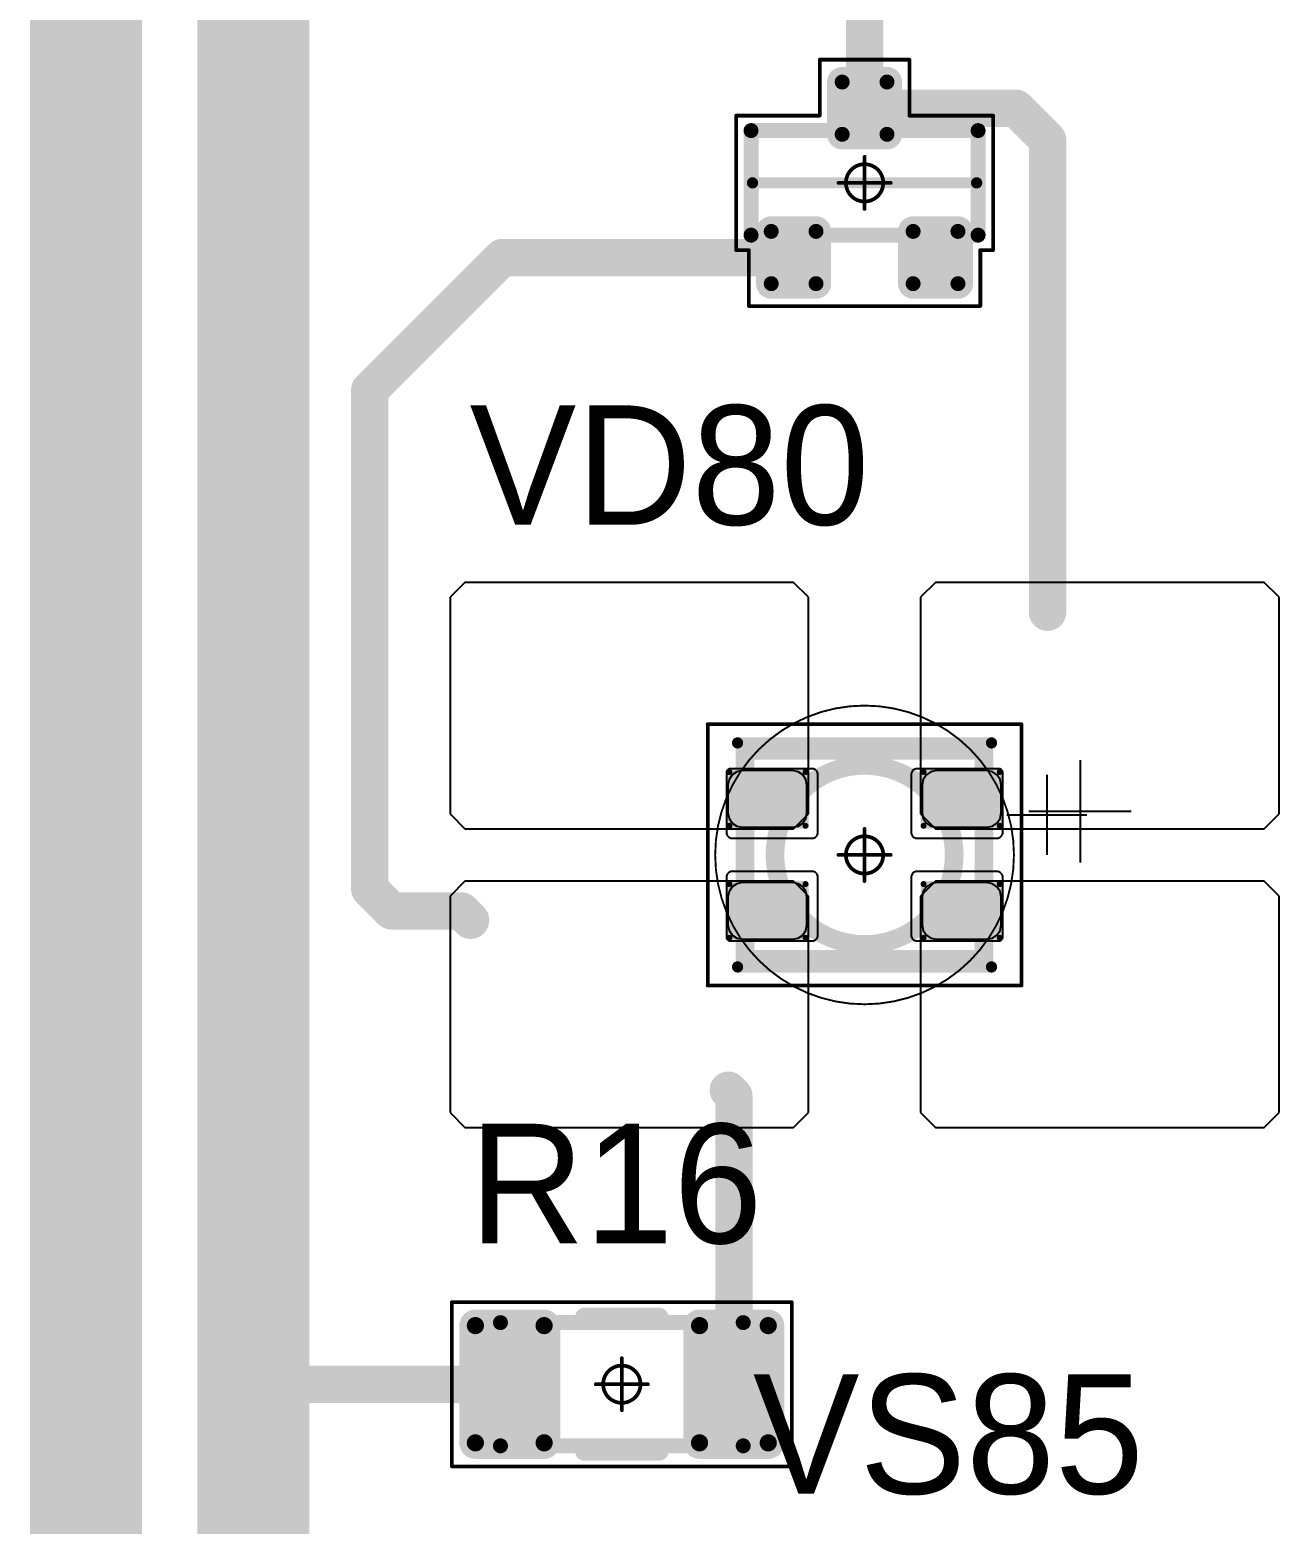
# Model space of a CAD drawing. Header units: millimetres. Extents: x 0 to 400, y 0 to 514.
# Drawn here: x 248.83 to 265.55, y 323.54 to 343.55 of the extents above; entities that cross this region are included whole.
import ezdxf

# ---------------------------------------------------------------- set-up
doc = ezdxf.new("R2010")
doc.units = ezdxf.units.MM
for name, color, linetype in [('Mechanical13', 56, 'Continuous'), ('Mechanical15', 56, 'Continuous'), ('Mechanical2', 216, 'Continuous'), ('TopLayer', 1, 'Continuous'), ('TopOverlay', 2, 'Continuous'), ('TopPaste', 8, 'Continuous'), ('TopSolder', 216, 'Continuous')]:
    doc.layers.add(name, color=color, linetype=linetype)

# ---------------------------------------------------------------- blocks, each defined once
blk = doc.blocks.new('SOT23_102')
at = {"layer": 'Mechanical13', "const_width": 0.2}
for points in [[(-0.7, 1.52), (0.7, 1.52)], [(-0.7, 1.52), (-0.7, -1.52)], [(0.7, 1.52), (0.7, -1.52)], [(-0.7, -1.52), (0.7, -1.52)]]:
    blk.add_lwpolyline(points, dxfattribs=at)
at = {"layer": 'Mechanical13', "const_width": 0.1}
for points in [[(-0.75, 1.52, 1), (-0.65, 1.52, 1)], [(-0.75, 1.52, 1), (-0.65, 1.52, 1)], [(0.65, 1.52, 1), (0.75, 1.52, 1)], [(0.65, 1.52, 1), (0.75, 1.52, 1)], [(-0.75, -1.52, 1), (-0.65, -1.52, 1)], [(-0.75, -1.52, 1), (-0.65, -1.52, 1)], [(0.65, -1.52, 1), (0.75, -1.52, 1)], [(0.65, -1.52, 1), (0.75, -1.52, 1)]]:
    blk.add_lwpolyline(points, format="xyb", close=True, dxfattribs=at)
at = {"layer": 'Mechanical15', "const_width": 0.05}
for points in [[(-0.9, 1.72), (-0.9, 1.55)], [(-0.9, 1.72), (0.9, 1.72)], [(0.9, 1.72), (0.9, 0.6)], [(-1.65, 1.55), (-1.65, -1.55)], [(-1.65, 1.55), (-0.9, 1.55)], [(0.9, 0.6), (1.65, 0.6)], [(1.65, 0.6), (1.65, -0.6)], [(0, 0.35), (0, -0.35)], [(-0.35, 0), (0.35, 0)], [(0.9, -0.6), (1.65, -0.6)], [(0.9, -0.6), (0.9, -1.72)], [(-1.65, -1.55), (-0.9, -1.55)], [(-0.9, -1.55), (-0.9, -1.72)], [(-0.9, -1.72), (0.9, -1.72)]]:
    blk.add_lwpolyline(points, dxfattribs=at)
at = {"layer": 'Mechanical15'}
for points, const_width in [([(-0.913, 1.72, 1), (-0.888, 1.72, 1)], 0.025), ([(-0.913, 1.72, 1), (-0.888, 1.72, 1)], 0.025), ([(0.888, 1.72, 1), (0.913, 1.72, 1)], 0.025), ([(0.888, 1.72, 1), (0.913, 1.72, 1)], 0.025), ([(-1.662, 1.55, 1), (-1.637, 1.55, 1)], 0.025), ([(-1.662, 1.55, 1), (-1.637, 1.55, 1)], 0.025), ([(-0.913, 1.55, 1), (-0.888, 1.55, 1)], 0.025), ([(-0.913, 1.55, 1), (-0.888, 1.55, 1)], 0.025), ([(0.888, 0.6, 1), (0.913, 0.6, 1)], 0.025), ([(0.888, 0.6, 1), (0.913, 0.6, 1)], 0.025), ([(1.637, 0.6, 1), (1.662, 0.6, 1)], 0.025), ([(1.637, 0.6, 1), (1.662, 0.6, 1)], 0.025), ([(0.25, 0, 1), (-0.25, 0, 1)], 0.05), ([(-0.012, 0.35, 1), (0.012, 0.35, 1)], 0.025), ([(-0.362, 0, 1), (-0.337, 0, 1)], 0.025), ([(-0.262, 0, 1), (-0.238, 0, 1)], 0.025), ([(0.238, 0, 1), (0.262, 0, 1)], 0.025), ([(0.337, 0, 1), (0.362, 0, 1)], 0.025), ([(-0.012, -0.35, 1), (0.012, -0.35, 1)], 0.025), ([(0.888, -0.6, 1), (0.913, -0.6, 1)], 0.025), ([(0.888, -0.6, 1), (0.913, -0.6, 1)], 0.025), ([(1.637, -0.6, 1), (1.662, -0.6, 1)], 0.025), ([(1.637, -0.6, 1), (1.662, -0.6, 1)], 0.025), ([(-1.662, -1.55, 1), (-1.637, -1.55, 1)], 0.025), ([(-1.662, -1.55, 1), (-1.637, -1.55, 1)], 0.025), ([(-0.913, -1.55, 1), (-0.888, -1.55, 1)], 0.025), ([(-0.913, -1.55, 1), (-0.888, -1.55, 1)], 0.025), ([(-0.913, -1.72, 1), (-0.888, -1.72, 1)], 0.025), ([(-0.913, -1.72, 1), (-0.888, -1.72, 1)], 0.025), ([(0.888, -1.72, 1), (0.913, -1.72, 1)], 0.025), ([(0.888, -1.72, 1), (0.913, -1.72, 1)], 0.025)]:
    blk.add_lwpolyline(points, format="xyb", close=True, dxfattribs=dict(at, const_width=const_width))
at = {"layer": 'TopLayer', "const_width": 0.1}
for points in [[(-1.4, 1.25, 1), (-1.3, 1.25, 1)], [(-0.7, 1.25, 1), (-0.6, 1.25, 1)], [(-1.4, 0.65, 1), (-1.3, 0.65, 1)], [(-0.7, 0.65, 1), (-0.6, 0.65, 1)], [(0.6, 0.3, 1), (0.7, 0.3, 1)], [(1.3, 0.3, 1), (1.4, 0.3, 1)], [(0.6, -0.3, 1), (0.7, -0.3, 1)], [(1.3, -0.3, 1), (1.4, -0.3, 1)], [(-1.4, -0.65, 1), (-1.3, -0.65, 1)], [(-0.7, -0.65, 1), (-0.6, -0.65, 1)], [(-1.4, -1.25, 1), (-1.3, -1.25, 1)], [(-0.7, -1.25, 1), (-0.6, -1.25, 1)]]:
    blk.add_lwpolyline(points, format="xyb", close=True, dxfattribs=at)
at = {"layer": 'TopLayer'}
for points in [[(-1.45, 1.25), (-1.45, 0.65), (-0.55, 1.25), (-0.55, 0.65)], [(-1.35, 1.35), (-1.35, 0.55), (-0.65, 1.35), (-0.65, 0.55)], [(0.55, 0.3), (0.55, -0.3), (1.45, 0.3), (1.45, -0.3)], [(0.65, 0.4), (0.65, -0.4), (1.35, 0.4), (1.35, -0.4)], [(-1.35, -0.55), (-1.35, -1.35), (-0.65, -0.55), (-0.65, -1.35)], [(-1.45, -0.65), (-1.45, -1.25), (-0.55, -0.65), (-0.55, -1.25)]]:
    blk.add_solid(points, dxfattribs=at)
at = {"layer": 'TopOverlay', "const_width": 0.15}
blk.add_lwpolyline([(0, 1.5), (0, -1.5)], dxfattribs=at)
at = {"layer": 'TopOverlay', "const_width": 0.075}
for points in [[(-0.038, 1.5, 1), (0.038, 1.5, 1)], [(-0.038, -1.5, 1), (0.038, -1.5, 1)]]:
    blk.add_lwpolyline(points, format="xyb", close=True, dxfattribs=at)
at = {"layer": 'TopPaste', "const_width": 0.075}
for points in [[(-1.387, 1.25, 1), (-1.313, 1.25, 1)], [(-0.687, 1.25, 1), (-0.613, 1.25, 1)], [(-1.387, 0.65, 1), (-1.313, 0.65, 1)], [(-0.687, 0.65, 1), (-0.613, 0.65, 1)], [(0.613, 0.3, 1), (0.687, 0.3, 1)], [(1.313, 0.3, 1), (1.387, 0.3, 1)], [(0.613, -0.3, 1), (0.687, -0.3, 1)], [(1.313, -0.3, 1), (1.387, -0.3, 1)], [(-1.387, -0.65, 1), (-1.313, -0.65, 1)], [(-0.687, -0.65, 1), (-0.613, -0.65, 1)], [(-1.387, -1.25, 1), (-1.313, -1.25, 1)], [(-0.687, -1.25, 1), (-0.613, -1.25, 1)]]:
    blk.add_lwpolyline(points, format="xyb", close=True, dxfattribs=at)
at = {"layer": 'TopPaste'}
for points in [[(-1.425, 1.25), (-1.425, 0.65), (-0.575, 1.25), (-0.575, 0.65)], [(-1.35, 1.325), (-1.35, 0.575), (-0.65, 1.325), (-0.65, 0.575)], [(0.575, 0.3), (0.575, -0.3), (1.425, 0.3), (1.425, -0.3)], [(0.65, 0.375), (0.65, -0.375), (1.35, 0.375), (1.35, -0.375)], [(-1.35, -0.575), (-1.35, -1.325), (-0.65, -0.575), (-0.65, -1.325)], [(-1.425, -0.65), (-1.425, -1.25), (-0.575, -0.65), (-0.575, -1.25)]]:
    blk.add_solid(points, dxfattribs=at)
at = {"layer": 'TopSolder', "const_width": 0.202}
for points in [[(-1.451, 1.25, 1), (-1.249, 1.25, 1)], [(-0.751, 1.25, 1), (-0.549, 1.25, 1)], [(-1.451, 0.65, 1), (-1.249, 0.65, 1)], [(-0.751, 0.65, 1), (-0.549, 0.65, 1)], [(0.549, 0.3, 1), (0.751, 0.3, 1)], [(1.249, 0.3, 1), (1.451, 0.3, 1)], [(0.549, -0.3, 1), (0.751, -0.3, 1)], [(1.249, -0.3, 1), (1.451, -0.3, 1)], [(-1.451, -0.65, 1), (-1.249, -0.65, 1)], [(-0.751, -0.65, 1), (-0.549, -0.65, 1)], [(-1.451, -1.25, 1), (-1.249, -1.25, 1)], [(-0.751, -1.25, 1), (-0.549, -1.25, 1)]]:
    blk.add_lwpolyline(points, format="xyb", close=True, dxfattribs=at)
at = {"layer": 'TopSolder'}
for points in [[(-1.35, 1.452), (-1.35, 0.448), (-0.65, 1.452), (-0.65, 0.448)], [(-1.552, 1.25), (-1.552, 0.65), (-0.448, 1.25), (-0.448, 0.65)], [(0.65, 0.502), (0.65, -0.502), (1.35, 0.502), (1.35, -0.502)], [(0.448, 0.3), (0.448, -0.3), (1.552, 0.3), (1.552, -0.3)], [(-1.35, -0.448), (-1.35, -1.452), (-0.65, -0.448), (-0.65, -1.452)], [(-1.552, -0.65), (-1.552, -1.25), (-0.448, -0.65), (-0.448, -1.25)]]:
    blk.add_solid(points, dxfattribs=at)
blk = doc.blocks.new('E65F_275')
at = {"layer": 'Mechanical13'}
for p, q in [((2.441, 1.071), (2.441, 0)), ((1.905, 0.536), (2.976, 0.536))]:
    blk.add_line(p, q, dxfattribs=at)
at = {"layer": 'Mechanical13', "const_width": 0.25}
for points in [[(-1.6, -1.4), (-1.6, 1.4)], [(-1.6, 1.4), (1.6, 1.4)], [(1.6, -1.4), (1.6, 1.4)], [(-1.6, -1.4), (1.6, -1.4)]]:
    blk.add_lwpolyline(points, dxfattribs=at)
at = {"layer": 'Mechanical13'}
for points, const_width in [([(-1.663, 1.4, 1), (-1.538, 1.4, 1)], 0.125), ([(-1.663, 1.4, 1), (-1.538, 1.4, 1)], 0.125), ([(1.537, 1.4, 1), (1.662, 1.4, 1)], 0.125), ([(1.537, 1.4, 1), (1.662, 1.4, 1)], 0.125), ([(1.2, 0, 1), (-1.2, 0, 1)], 0.25), ([(-1.263, 0, 1), (-1.138, 0, 1)], 0.125), ([(1.137, 0, 1), (1.262, 0, 1)], 0.125), ([(-1.663, -1.4, 1), (-1.538, -1.4, 1)], 0.125), ([(-1.663, -1.4, 1), (-1.538, -1.4, 1)], 0.125), ([(1.537, -1.4, 1), (1.662, -1.4, 1)], 0.125), ([(1.537, -1.4, 1), (1.662, -1.4, 1)], 0.125)]:
    blk.add_lwpolyline(points, format="xyb", close=True, dxfattribs=dict(at, const_width=const_width))
at = {"layer": 'Mechanical15', "const_width": 0.05}
for points in [[(-2.1, 1.75), (2.1, 1.75)], [(-2.1, -1.75), (-2.1, 1.75)], [(2.1, -1.75), (2.1, 1.75)], [(0, -0.35), (0, 0.35)], [(0, -0.35), (0, 0.35)], [(-0.35, 0), (0.35, 0)], [(-0.35, 0), (0.35, 0)], [(-2.1, -1.75), (2.1, -1.75)]]:
    blk.add_lwpolyline(points, dxfattribs=at)
at = {"layer": 'Mechanical15'}
for points, const_width in [([(-2.113, 1.75, 1), (-2.088, 1.75, 1)], 0.025), ([(-2.113, 1.75, 1), (-2.088, 1.75, 1)], 0.025), ([(2.087, 1.75, 1), (2.112, 1.75, 1)], 0.025), ([(2.087, 1.75, 1), (2.112, 1.75, 1)], 0.025), ([(0.25, 0, 1), (-0.25, 0, 1)], 0.05), ([(0.25, 0, 1), (-0.25, 0, 1)], 0.05), ([(-0.013, 0.35, 1), (0.012, 0.35, 1)], 0.025), ([(-0.013, 0.35, 1), (0.012, 0.35, 1)], 0.025), ([(-0.363, 0, 1), (-0.338, 0, 1)], 0.025), ([(-0.363, 0, 1), (-0.338, 0, 1)], 0.025), ([(-0.263, 0, 1), (-0.238, 0, 1)], 0.025), ([(-0.263, 0, 1), (-0.238, 0, 1)], 0.025), ([(0.237, 0, 1), (0.262, 0, 1)], 0.025), ([(0.237, 0, 1), (0.262, 0, 1)], 0.025), ([(0.337, 0, 1), (0.362, 0, 1)], 0.025), ([(0.337, 0, 1), (0.362, 0, 1)], 0.025), ([(-0.013, -0.35, 1), (0.012, -0.35, 1)], 0.025), ([(-0.013, -0.35, 1), (0.012, -0.35, 1)], 0.025), ([(-2.113, -1.75, 1), (-2.088, -1.75, 1)], 0.025), ([(-2.113, -1.75, 1), (-2.088, -1.75, 1)], 0.025), ([(2.087, -1.75, 1), (2.112, -1.75, 1)], 0.025), ([(2.087, -1.75, 1), (2.112, -1.75, 1)], 0.025)]:
    blk.add_lwpolyline(points, format="xyb", close=True, dxfattribs=dict(at, const_width=const_width))
at = {"layer": 'TopLayer'}
for p, q in [((-5.35, 3.65), (-5.55, 3.45)), ((-0.95, 3.65), (-5.35, 3.65)), ((-5.35, 3.65), (-5.35, 3.65)), ((-0.75, 3.45), (-0.95, 3.65)), ((0.95, 3.65), (0.75, 3.45)), ((5.35, 3.65), (0.95, 3.65)), ((0.95, 3.65), (0.95, 3.65)), ((5.55, 3.45), (5.35, 3.65)), ((-5.55, 3.45), (-5.55, 3.45)), ((-5.55, 3.45), (-5.55, 0.55)), ((-0.75, 0.55), (-0.75, 3.45)), ((0.75, 3.45), (0.75, 3.45)), ((0.75, 3.45), (0.75, 0.55)), ((5.55, 0.55), (5.55, 3.45)), ((-5.55, 0.55), (-5.35, 0.35)), ((-0.95, 0.35), (-0.75, 0.55)), ((0.75, 0.55), (0.95, 0.35)), ((5.35, 0.35), (5.55, 0.55)), ((-5.35, 0.35), (-0.95, 0.35)), ((0.95, 0.35), (5.35, 0.35)), ((-5.35, -0.35), (-5.55, -0.55)), ((-0.95, -0.35), (-5.35, -0.35)), ((-5.35, -0.35), (-5.35, -0.35)), ((-0.75, -0.55), (-0.95, -0.35)), ((0.95, -0.35), (0.75, -0.55)), ((5.35, -0.35), (0.95, -0.35)), ((0.95, -0.35), (0.95, -0.35)), ((5.55, -0.55), (5.35, -0.35)), ((-5.55, -0.55), (-5.55, -0.55)), ((-5.55, -0.55), (-5.55, -3.45)), ((-0.75, -3.45), (-0.75, -0.55)), ((0.75, -0.55), (0.75, -0.55)), ((0.75, -0.55), (0.75, -3.45)), ((5.55, -3.45), (5.55, -0.55)), ((-5.55, -3.45), (-5.35, -3.65)), ((-0.95, -3.65), (-0.75, -3.45)), ((0.75, -3.45), (0.95, -3.65)), ((5.35, -3.65), (5.55, -3.45)), ((-5.35, -3.65), (-0.95, -3.65)), ((0.95, -3.65), (5.35, -3.65))]:
    blk.add_line(p, q, dxfattribs=at)
at = {"layer": 'TopLayer', "const_width": 0.04}
for points in [[(-1.83, 1.11, 1), (-1.79, 1.11, 1)], [(-0.81, 1.11, 1), (-0.77, 1.11, 1)], [(0.77, 1.11, 1), (0.81, 1.11, 1)], [(1.79, 1.11, 1), (1.83, 1.11, 1)], [(-1.83, 0.39, 1), (-1.79, 0.39, 1)], [(-0.81, 0.39, 1), (-0.77, 0.39, 1)], [(0.77, 0.39, 1), (0.81, 0.39, 1)], [(1.79, 0.39, 1), (1.83, 0.39, 1)], [(-1.83, -0.39, 1), (-1.79, -0.39, 1)], [(-0.81, -0.39, 1), (-0.77, -0.39, 1)], [(0.77, -0.39, 1), (0.81, -0.39, 1)], [(1.79, -0.39, 1), (1.83, -0.39, 1)], [(-1.83, -1.11, 1), (-1.79, -1.11, 1)], [(-0.81, -1.11, 1), (-0.77, -1.11, 1)], [(0.77, -1.11, 1), (0.81, -1.11, 1)], [(1.79, -1.11, 1), (1.83, -1.11, 1)]]:
    blk.add_lwpolyline(points, format="xyb", close=True, dxfattribs=at)
at = {"layer": 'TopLayer'}
for points in [[(-1.85, 1.11), (-1.85, 0.39), (-0.75, 1.11), (-0.75, 0.39)], [(-1.81, 1.15), (-1.81, 0.35), (-0.79, 1.15), (-0.79, 0.35)], [(0.75, 1.11), (0.75, 0.39), (1.85, 1.11), (1.85, 0.39)], [(0.79, 1.15), (0.79, 0.35), (1.81, 1.15), (1.81, 0.35)], [(-1.85, -0.39), (-1.85, -1.11), (-0.75, -0.39), (-0.75, -1.11)], [(-1.81, -0.35), (-1.81, -1.15), (-0.79, -0.35), (-0.79, -1.15)], [(0.75, -0.39), (0.75, -1.11), (1.85, -0.39), (1.85, -1.11)], [(0.79, -0.35), (0.79, -1.15), (1.81, -0.35), (1.81, -1.15)]]:
    blk.add_solid(points, dxfattribs=at)
at = {"layer": 'TopOverlay'}
for p, q in [((2.886, 1.271), (2.886, -0.1)), ((2.2, 0.586), (3.571, 0.586))]:
    blk.add_line(p, q, dxfattribs=at)
at = {"layer": 'TopOverlay', "const_width": 0.15}
for points in [[(-1.7, 1.5), (1.7, 1.5)], [(-1.7, -1.5), (1.7, -1.5)]]:
    blk.add_lwpolyline(points, dxfattribs=at)
at = {"layer": 'TopOverlay', "const_width": 0.075}
for points in [[(-1.738, 1.5, 1), (-1.663, 1.5, 1)], [(1.662, 1.5, 1), (1.737, 1.5, 1)], [(-1.738, -1.5, 1), (-1.663, -1.5, 1)], [(1.662, -1.5, 1), (1.737, -1.5, 1)]]:
    blk.add_lwpolyline(points, format="xyb", close=True, dxfattribs=at)
at = {"layer": 'TopPaste'}
for p, q in [((-1.814, 1.011), (-1.829, 0.938)), ((-1.773, 1.073), (-1.814, 1.011)), ((-1.711, 1.114), (-1.773, 1.073)), ((-1.638, 1.129), (-1.711, 1.114)), ((-0.963, 1.129), (-1.638, 1.129)), ((-0.889, 1.114), (-0.963, 1.129)), ((-0.827, 1.073), (-0.889, 1.114)), ((-0.786, 1.011), (-0.827, 1.073)), ((-0.771, 0.938), (-0.786, 1.011)), ((0.786, 1.011), (0.771, 0.938)), ((0.827, 1.073), (0.786, 1.011)), ((0.889, 1.114), (0.827, 1.073)), ((0.962, 1.129), (0.889, 1.114)), ((1.637, 1.129), (0.962, 1.129)), ((1.711, 1.114), (1.637, 1.129)), ((1.773, 1.073), (1.711, 1.114)), ((1.814, 1.011), (1.773, 1.073)), ((1.829, 0.938), (1.814, 1.011)), ((-1.829, 0.938), (-1.829, 0.563)), ((-0.771, 0.563), (-0.771, 0.938)), ((0.771, 0.938), (0.771, 0.563)), ((1.829, 0.563), (1.829, 0.938)), ((-1.829, 0.563), (-1.814, 0.489)), ((-1.814, 0.489), (-1.773, 0.427)), ((-1.773, 0.427), (-1.711, 0.386)), ((-0.889, 0.386), (-0.827, 0.427)), ((-0.827, 0.427), (-0.786, 0.489)), ((-0.786, 0.489), (-0.771, 0.563)), ((0.771, 0.563), (0.786, 0.489)), ((0.786, 0.489), (0.827, 0.427)), ((0.827, 0.427), (0.889, 0.386)), ((1.711, 0.386), (1.773, 0.427)), ((1.773, 0.427), (1.814, 0.489)), ((1.814, 0.489), (1.829, 0.563)), ((-1.711, 0.386), (-1.638, 0.371)), ((-1.638, 0.371), (-0.963, 0.371)), ((-0.963, 0.371), (-0.889, 0.386)), ((0.889, 0.386), (0.962, 0.371)), ((0.962, 0.371), (1.637, 0.371)), ((1.637, 0.371), (1.711, 0.386)), ((-1.711, -0.386), (-1.773, -0.427)), ((-1.638, -0.371), (-1.711, -0.386)), ((-0.963, -0.371), (-1.638, -0.371)), ((-0.889, -0.386), (-0.963, -0.371)), ((-0.827, -0.427), (-0.889, -0.386)), ((0.889, -0.386), (0.827, -0.427)), ((0.962, -0.371), (0.889, -0.386)), ((1.637, -0.371), (0.962, -0.371)), ((1.711, -0.386), (1.637, -0.371)), ((1.773, -0.427), (1.711, -0.386)), ((-1.814, -0.489), (-1.829, -0.563)), ((-1.829, -0.563), (-1.829, -0.938)), ((-1.773, -0.427), (-1.814, -0.489)), ((-0.786, -0.489), (-0.827, -0.427)), ((-0.771, -0.563), (-0.786, -0.489)), ((-0.771, -0.938), (-0.771, -0.563)), ((0.786, -0.489), (0.771, -0.563)), ((0.771, -0.563), (0.771, -0.938)), ((0.827, -0.427), (0.786, -0.489)), ((1.814, -0.489), (1.773, -0.427)), ((1.829, -0.563), (1.814, -0.489)), ((1.829, -0.938), (1.829, -0.563)), ((-1.829, -0.938), (-1.814, -1.011)), ((-0.786, -1.011), (-0.771, -0.938)), ((0.771, -0.938), (0.786, -1.011)), ((1.814, -1.011), (1.829, -0.938)), ((-1.814, -1.011), (-1.773, -1.073)), ((-1.773, -1.073), (-1.711, -1.114)), ((-1.711, -1.114), (-1.638, -1.129)), ((-1.638, -1.129), (-0.963, -1.129)), ((-0.963, -1.129), (-0.889, -1.114)), ((-0.889, -1.114), (-0.827, -1.073)), ((-0.827, -1.073), (-0.786, -1.011)), ((0.786, -1.011), (0.827, -1.073)), ((0.827, -1.073), (0.889, -1.114)), ((0.889, -1.114), (0.962, -1.129)), ((0.962, -1.129), (1.637, -1.129)), ((1.637, -1.129), (1.711, -1.114)), ((1.711, -1.114), (1.773, -1.073)), ((1.773, -1.073), (1.814, -1.011))]:
    blk.add_line(p, q, dxfattribs=at)
at = {"layer": 'TopSolder'}
for p, q in [((-1.842, 1.129), (-1.85, 1.111)), ((-1.85, 1.111), (-1.85, 1.101)), ((-1.85, 1.101), (-1.85, 1.101)), ((-1.85, 1.101), (-1.85, 0.301)), ((-1.828, 1.143), (-1.842, 1.129)), ((-1.81, 1.151), (-1.828, 1.143)), ((-1.8, 1.151), (-1.81, 1.151)), ((-0.7, 1.151), (-1.8, 1.151)), ((-0.685, 1.151), (-0.7, 1.151)), ((-0.7, 1.151), (-0.7, 1.151)), ((-0.658, 1.139), (-0.685, 1.151)), ((-0.636, 1.118), (-0.658, 1.139)), ((-0.625, 1.09), (-0.636, 1.118)), ((-0.625, 1.076), (-0.625, 1.09)), ((-0.625, 0.301), (-0.625, 1.076)), ((0.636, 1.118), (0.625, 1.09)), ((0.625, 1.09), (0.625, 1.076)), ((0.625, 1.076), (0.625, 1.076)), ((0.625, 1.076), (0.625, 0.301)), ((0.657, 1.139), (0.636, 1.118)), ((0.685, 1.151), (0.657, 1.139)), ((0.7, 1.151), (0.685, 1.151)), ((1.8, 1.151), (0.7, 1.151)), ((1.81, 1.151), (1.8, 1.151)), ((1.8, 1.151), (1.8, 1.151)), ((1.828, 1.143), (1.81, 1.151)), ((1.842, 1.129), (1.828, 1.143)), ((1.85, 1.111), (1.842, 1.129)), ((1.85, 1.101), (1.85, 1.111)), ((1.85, 0.301), (1.85, 1.101)), ((-1.85, 0.301), (-1.85, 0.286)), ((-1.85, 0.286), (-1.839, 0.258)), ((-1.839, 0.258), (-1.818, 0.237)), ((-1.818, 0.237), (-1.79, 0.226)), ((-1.79, 0.226), (-1.775, 0.226)), ((-1.775, 0.226), (-1.775, 0.226)), ((-1.775, 0.226), (-0.7, 0.226)), ((-0.7, 0.226), (-0.685, 0.226)), ((-0.685, 0.226), (-0.658, 0.237)), ((-0.658, 0.237), (-0.636, 0.258)), ((-0.636, 0.258), (-0.625, 0.286)), ((-0.625, 0.286), (-0.625, 0.301)), ((-0.625, 0.301), (-0.625, 0.301)), ((0.625, 0.301), (0.625, 0.286)), ((0.625, 0.286), (0.636, 0.258)), ((0.636, 0.258), (0.657, 0.237)), ((0.657, 0.237), (0.685, 0.226)), ((0.685, 0.226), (0.7, 0.226)), ((0.7, 0.226), (0.7, 0.226)), ((0.7, 0.226), (1.775, 0.226)), ((1.775, 0.226), (1.79, 0.226)), ((1.79, 0.226), (1.817, 0.237)), ((1.817, 0.237), (1.839, 0.258)), ((1.839, 0.258), (1.85, 0.286)), ((1.85, 0.286), (1.85, 0.301)), ((1.85, 0.301), (1.85, 0.301)), ((-1.839, -0.257), (-1.85, -0.285)), ((-1.85, -0.285), (-1.85, -0.299)), ((-1.85, -0.299), (-1.85, -0.299)), ((-1.85, -0.299), (-1.85, -1.099)), ((-1.818, -0.236), (-1.839, -0.257)), ((-1.79, -0.224), (-1.818, -0.236)), ((-1.775, -0.224), (-1.79, -0.224)), ((-0.7, -0.224), (-1.775, -0.224)), ((-0.685, -0.224), (-0.7, -0.224)), ((-0.7, -0.224), (-0.7, -0.224)), ((-0.658, -0.236), (-0.685, -0.224)), ((-0.636, -0.257), (-0.658, -0.236)), ((-0.625, -0.285), (-0.636, -0.257)), ((-0.625, -0.299), (-0.625, -0.285)), ((-0.625, -1.074), (-0.625, -0.299)), ((0.636, -0.257), (0.625, -0.285)), ((0.625, -0.285), (0.625, -0.299)), ((0.625, -0.299), (0.625, -0.299)), ((0.625, -0.299), (0.625, -1.074)), ((0.657, -0.236), (0.636, -0.257)), ((0.685, -0.224), (0.657, -0.236)), ((0.7, -0.224), (0.685, -0.224)), ((1.775, -0.224), (0.7, -0.224)), ((1.79, -0.224), (1.775, -0.224)), ((1.775, -0.224), (1.775, -0.224)), ((1.817, -0.236), (1.79, -0.224)), ((1.839, -0.257), (1.817, -0.236)), ((1.85, -0.285), (1.839, -0.257)), ((1.85, -0.299), (1.85, -0.285)), ((1.85, -1.099), (1.85, -0.299)), ((-1.85, -1.099), (-1.85, -1.109)), ((-1.85, -1.109), (-1.842, -1.128)), ((-1.842, -1.128), (-1.828, -1.142)), ((-1.828, -1.142), (-1.81, -1.149)), ((-1.81, -1.149), (-1.8, -1.149)), ((-1.8, -1.149), (-0.7, -1.149)), ((-1.8, -1.149), (-1.8, -1.149)), ((-0.7, -1.149), (-0.685, -1.149)), ((-0.685, -1.149), (-0.658, -1.138)), ((-0.658, -1.138), (-0.636, -1.117)), ((-0.636, -1.117), (-0.625, -1.089)), ((-0.625, -1.089), (-0.625, -1.074)), ((-0.625, -1.074), (-0.625, -1.074)), ((0.625, -1.074), (0.625, -1.089)), ((0.625, -1.089), (0.636, -1.117)), ((0.636, -1.117), (0.657, -1.138)), ((0.657, -1.138), (0.685, -1.149)), ((0.685, -1.149), (0.7, -1.149)), ((0.7, -1.149), (1.8, -1.149)), ((0.7, -1.149), (0.7, -1.149)), ((1.8, -1.149), (1.81, -1.149)), ((1.81, -1.149), (1.828, -1.142)), ((1.828, -1.142), (1.842, -1.128)), ((1.842, -1.128), (1.85, -1.109)), ((1.85, -1.109), (1.85, -1.099)), ((1.85, -1.099), (1.85, -1.099))]:
    blk.add_line(p, q, dxfattribs=at)
blk = doc.blocks.new('RC1206S_376')
at = {"layer": 'Mechanical13', "const_width": 0.2}
for points in [[(-1.625, 0.825), (-1.625, -0.825)], [(1.625, 0.825), (-1.625, 0.825)], [(1.625, 0.825), (1.625, -0.825)], [(1.625, -0.825), (-1.625, -0.825)]]:
    blk.add_lwpolyline(points, dxfattribs=at)
at = {"layer": 'Mechanical13', "const_width": 0.1}
for points in [[(-1.675, 0.825, 1), (-1.575, 0.825, 1)], [(-1.675, 0.825, 1), (-1.575, 0.825, 1)], [(1.575, 0.825, 1), (1.675, 0.825, 1)], [(1.575, 0.825, 1), (1.675, 0.825, 1)], [(-1.675, -0.825, 1), (-1.575, -0.825, 1)], [(-1.675, -0.825, 1), (-1.575, -0.825, 1)], [(1.575, -0.825, 1), (1.675, -0.825, 1)], [(1.575, -0.825, 1), (1.675, -0.825, 1)]]:
    blk.add_lwpolyline(points, format="xyb", close=True, dxfattribs=at)
at = {"layer": 'Mechanical15', "const_width": 0.05}
for points in [[(-2.275, 1.1), (-2.275, -1.1)], [(2.275, 1.1), (-2.275, 1.1)], [(2.275, 1.1), (2.275, -1.1)], [(0, 0.35), (0, -0.35)], [(0.35, 0), (-0.35, 0)], [(2.275, -1.1), (-2.275, -1.1)]]:
    blk.add_lwpolyline(points, dxfattribs=at)
at = {"layer": 'Mechanical15'}
for points, const_width in [([(-2.287, 1.1, 1), (-2.262, 1.1, 1)], 0.025), ([(-2.287, 1.1, 1), (-2.262, 1.1, 1)], 0.025), ([(2.262, 1.1, 1), (2.287, 1.1, 1)], 0.025), ([(2.262, 1.1, 1), (2.287, 1.1, 1)], 0.025), ([(0.25, 0, 1), (-0.25, 0, 1)], 0.05), ([(-0.012, 0.35, 1), (0.012, 0.35, 1)], 0.025), ([(-0.362, 0, 1), (-0.337, 0, 1)], 0.025), ([(-0.262, 0, 1), (-0.238, 0, 1)], 0.025), ([(0.238, 0, 1), (0.262, 0, 1)], 0.025), ([(0.337, 0, 1), (0.362, 0, 1)], 0.025), ([(-0.012, -0.35, 1), (0.012, -0.35, 1)], 0.025), ([(-2.287, -1.1, 1), (-2.262, -1.1, 1)], 0.025), ([(-2.287, -1.1, 1), (-2.262, -1.1, 1)], 0.025), ([(2.262, -1.1, 1), (2.287, -1.1, 1)], 0.025), ([(2.262, -1.1, 1), (2.287, -1.1, 1)], 0.025)]:
    blk.add_lwpolyline(points, format="xyb", close=True, dxfattribs=dict(at, const_width=const_width))
at = {"layer": 'TopLayer', "const_width": 0.115}
for points in [[(-2.018, 0.785, 1), (-1.903, 0.785, 1)], [(-1.098, 0.785, 1), (-0.983, 0.785, 1)], [(0.983, 0.785, 1), (1.098, 0.785, 1)], [(1.903, 0.785, 1), (2.018, 0.785, 1)], [(-2.018, -0.785, 1), (-1.903, -0.785, 1)], [(-1.098, -0.785, 1), (-0.983, -0.785, 1)], [(0.983, -0.785, 1), (1.098, -0.785, 1)], [(1.903, -0.785, 1), (2.018, -0.785, 1)]]:
    blk.add_lwpolyline(points, format="xyb", close=True, dxfattribs=at)
at = {"layer": 'TopLayer'}
for points in [[(-1.96, -0.9), (-1.04, -0.9), (-1.96, 0.9), (-1.04, 0.9)], [(1.04, -0.9), (1.96, -0.9), (1.04, 0.9), (1.96, 0.9)], [(-2.075, -0.785), (-0.925, -0.785), (-2.075, 0.785), (-0.925, 0.785)], [(0.925, -0.785), (2.075, -0.785), (0.925, 0.785), (2.075, 0.785)]]:
    blk.add_solid(points, dxfattribs=at)
at = {"layer": 'TopOverlay', "const_width": 0.25}
for points in [[(0.5, 0.9), (-0.5, 0.9)], [(0.5, -0.9), (-0.5, -0.9)]]:
    blk.add_lwpolyline(points, dxfattribs=at)
at = {"layer": 'TopOverlay', "const_width": 0.125}
for points in [[(-0.562, 0.9, 1), (-0.437, 0.9, 1)], [(0.437, 0.9, 1), (0.562, 0.9, 1)], [(-0.562, -0.9, 1), (-0.437, -0.9, 1)], [(0.437, -0.9, 1), (0.562, -0.9, 1)]]:
    blk.add_lwpolyline(points, format="xyb", close=True, dxfattribs=at)
at = {"layer": 'TopPaste', "const_width": 0.09}
for points in [[(-2.005, 0.785, 1), (-1.915, 0.785, 1)], [(-1.085, 0.785, 1), (-0.995, 0.785, 1)], [(0.995, 0.785, 1), (1.085, 0.785, 1)], [(1.915, 0.785, 1), (2.005, 0.785, 1)], [(-2.005, -0.785, 1), (-1.915, -0.785, 1)], [(-1.085, -0.785, 1), (-0.995, -0.785, 1)], [(0.995, -0.785, 1), (1.085, -0.785, 1)], [(1.915, -0.785, 1), (2.005, -0.785, 1)]]:
    blk.add_lwpolyline(points, format="xyb", close=True, dxfattribs=at)
at = {"layer": 'TopPaste'}
for points in [[(-1.96, -0.875), (-1.04, -0.875), (-1.96, 0.875), (-1.04, 0.875)], [(1.04, -0.875), (1.96, -0.875), (1.04, 0.875), (1.96, 0.875)], [(-2.05, -0.785), (-0.95, -0.785), (-2.05, 0.785), (-0.95, 0.785)], [(0.95, -0.785), (2.05, -0.785), (0.95, 0.785), (2.05, 0.785)]]:
    blk.add_solid(points, dxfattribs=at)
at = {"layer": 'TopSolder', "const_width": 0.215}
for points in [[(-2.068, 0.785, 1), (-1.853, 0.785, 1)], [(-1.148, 0.785, 1), (-0.933, 0.785, 1)], [(0.933, 0.785, 1), (1.148, 0.785, 1)], [(1.853, 0.785, 1), (2.068, 0.785, 1)], [(-2.068, -0.785, 1), (-1.853, -0.785, 1)], [(-1.148, -0.785, 1), (-0.933, -0.785, 1)], [(0.933, -0.785, 1), (1.148, -0.785, 1)], [(1.853, -0.785, 1), (2.068, -0.785, 1)]]:
    blk.add_lwpolyline(points, format="xyb", close=True, dxfattribs=at)
at = {"layer": 'TopSolder'}
for points in [[(-1.96, -1), (-1.04, -1), (-1.96, 1), (-1.04, 1)], [(1.04, -1), (1.96, -1), (1.04, 1), (1.96, 1)], [(-2.175, -0.785), (-0.825, -0.785), (-2.175, 0.785), (-0.825, 0.785)], [(0.825, -0.785), (2.175, -0.785), (0.825, 0.785), (2.175, 0.785)]]:
    blk.add_solid(points, dxfattribs=at)

msp = doc.modelspace()

# ---------------------------------------------------------------- linework, layer by layer
at = {"layer": 'Mechanical2'}
for points, const_width in [([(262, 332.5, 1), (258, 332.5, 1)], 0.0254), ([(260, 334.5, 1), (260, 334.5, 1)], 0.0005), ([(257.994, 332.5, 1), (258.006, 332.5, 1)], 0.0127), ([(258, 332.5, 1), (258, 332.5, 1)], 0.0005), ([(261.994, 332.5, 1), (262.006, 332.5, 1)], 0.0127), ([(262, 332.5, 1), (262, 332.5, 1)], 0.0005), ([(260, 330.5, 1), (260, 330.5, 1)], 0.0005)]:
    msp.add_lwpolyline(points, format="xyb", close=True, dxfattribs=dict(at, const_width=const_width))
at = {"layer": 'Mechanical2', "const_width": 0.001}
for points in [[(260, 330.5), (260, 334.5)], [(258, 332.5), (262, 332.5)]]:
    msp.add_lwpolyline(points, dxfattribs=at)
at = {"layer": 'TopLayer'}
for points, const_width in [([(249.575, 288.4), (249.575, 385.75)], 1.5), ([(251.815, 325.275), (251.815, 364.265)], 1.5), ([(260, 342.5), (260, 345.925)], 0.5), ([(260, 342.5), (262.025, 342.5)], 0.5), ([(262.025, 342.5), (262.45, 342.075)], 0.5), ([(262.45, 335.75), (262.45, 342.075)], 0.5), ([(253.375, 338.725), (255.15, 340.5)], 0.5), ([(255.15, 340.5), (259.05, 340.5)], 0.5), ([(253.375, 332.043), (253.375, 338.725)], 0.5), ([(253.375, 332.043), (253.668, 331.75)], 0.5), ([(253.668, 331.75), (254.6, 331.75)], 0.5), ([(254.6, 331.75), (254.725, 331.625)], 0.5), ([(258.175, 329.35), (258.25, 329.275)], 0.5), ([(258.25, 325.412), (258.25, 329.275)], 0.5), ([(251.815, 305.325), (251.815, 325.275)], 1.5), ([(251.815, 325.275), (251.952, 325.412)], 0.5), ([(251.952, 325.412), (255.25, 325.412)], 0.5)]:
    msp.add_lwpolyline(points, dxfattribs=dict(at, const_width=const_width))
for points, const_width in [([(259.875, 342.5, 1), (260.125, 342.5, 1)], 0.25), ([(259.875, 342.5, 1), (260.125, 342.5, 1)], 0.25), ([(261.9, 342.5, 1), (262.15, 342.5, 1)], 0.25), ([(261.9, 342.5, 1), (262.15, 342.5, 1)], 0.25), ([(262.325, 342.075, 1), (262.575, 342.075, 1)], 0.25), ([(262.325, 342.075, 1), (262.575, 342.075, 1)], 0.25), ([(255.025, 340.5, 1), (255.275, 340.5, 1)], 0.25), ([(255.025, 340.5, 1), (255.275, 340.5, 1)], 0.25), ([(258.925, 340.5, 1), (259.175, 340.5, 1)], 0.25), ([(253.25, 338.725, 1), (253.5, 338.725, 1)], 0.25), ([(253.25, 338.725, 1), (253.5, 338.725, 1)], 0.25), ([(262.325, 335.75, 1), (262.575, 335.75, 1)], 0.25), ([(253.25, 332.043, 1), (253.5, 332.043, 1)], 0.25), ([(253.25, 332.043, 1), (253.5, 332.043, 1)], 0.25), ([(253.543, 331.75, 1), (253.793, 331.75, 1)], 0.25), ([(253.543, 331.75, 1), (253.793, 331.75, 1)], 0.25), ([(254.475, 331.75, 1), (254.725, 331.75, 1)], 0.25), ([(254.475, 331.75, 1), (254.725, 331.75, 1)], 0.25), ([(254.6, 331.625, 1), (254.85, 331.625, 1)], 0.25), ([(258.05, 329.35, 1), (258.3, 329.35, 1)], 0.25), ([(258.125, 329.275, 1), (258.375, 329.275, 1)], 0.25), ([(258.125, 329.275, 1), (258.375, 329.275, 1)], 0.25), ([(251.44, 325.275, 1), (252.19, 325.275, 1)], 0.75), ([(251.44, 325.275, 1), (252.19, 325.275, 1)], 0.75), ([(251.827, 325.412, 1), (252.077, 325.412, 1)], 0.25), ([(251.827, 325.412, 1), (252.077, 325.412, 1)], 0.25), ([(255.125, 325.412, 1), (255.375, 325.412, 1)], 0.25), ([(258.125, 325.412, 1), (258.375, 325.412, 1)], 0.25), ([(251.69, 325.275, 1), (251.94, 325.275, 1)], 0.25)]:
    msp.add_lwpolyline(points, format="xyb", close=True, dxfattribs=dict(at, const_width=const_width))

# ---------------------------------------------------------------- block references
for name, p, rotation in [('SOT23_102', (260, 341.5), 90), ('E65F_275', (260, 332.5), 360), ('RC1206S_376', (256.75, 325.412), 180)]:
    msp.add_blockref(name, p, dxfattribs=dict(rotation=rotation))

# ---------------------------------------------------------------- texts
at = {"layer": 'TopOverlay'}
for s, p in [('VD80', (254.712, 336.921)), ('R16', (254.707, 327.3)), ('VS85', (258.505, 323.945))]:
    msp.add_text(s, height=1.6, dxfattribs=at).set_placement(p)

doc.saveas('drawing.dxf')
